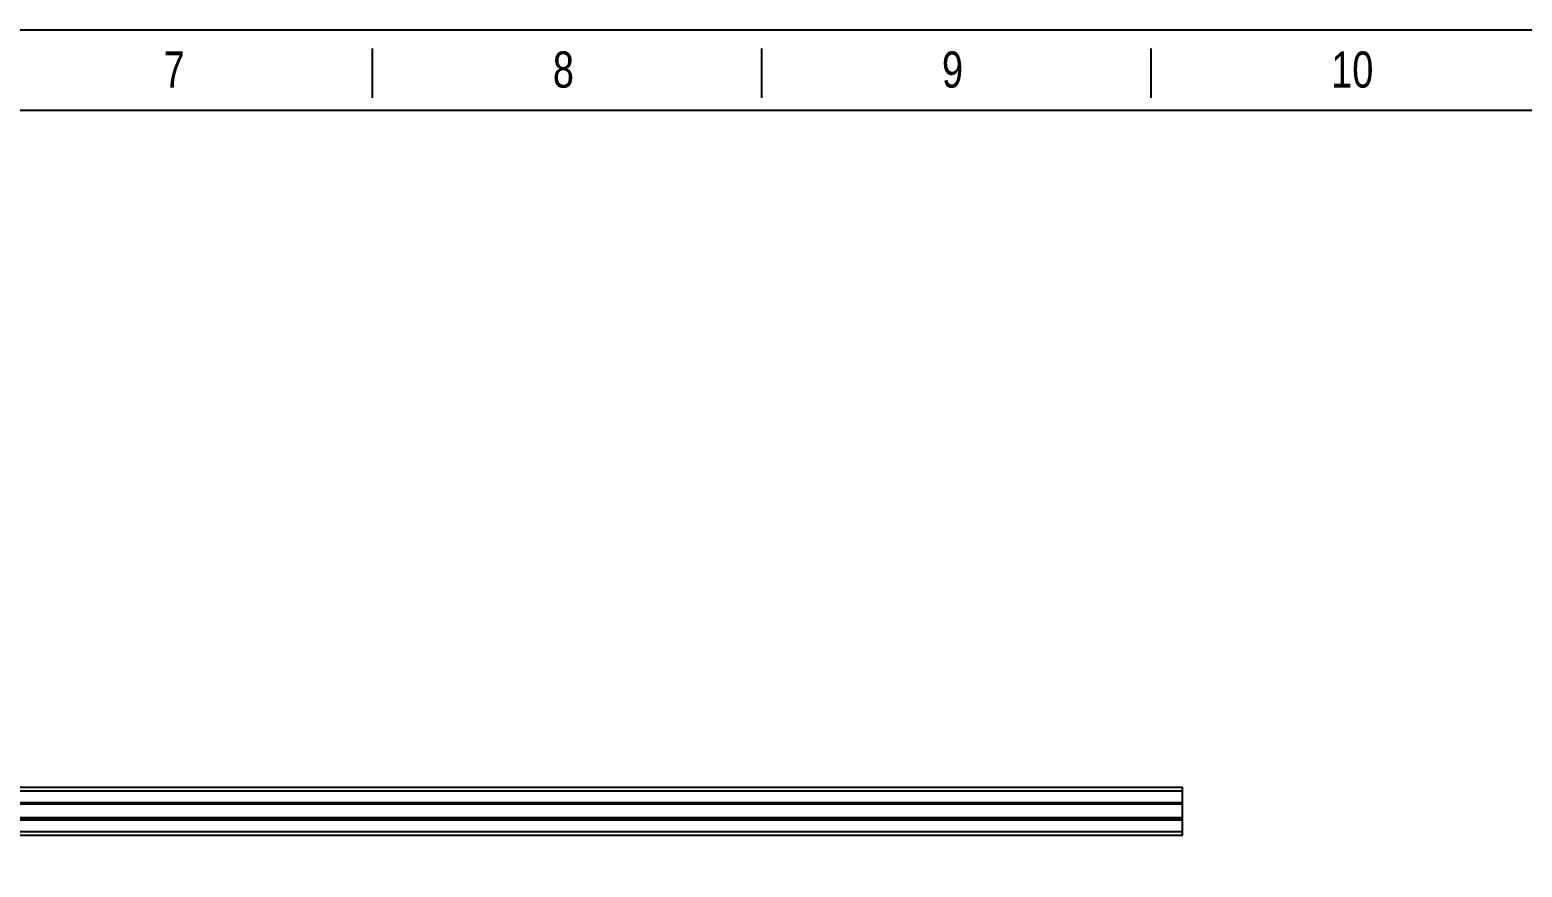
# Model space of a CAD drawing. Header units: millimetres. Extents: x 620 to 19791, y 2539 to 6969.
# Drawn here: x 12401 to 13021, y 3526 to 3874 of the extents above; entities that cross this region are included whole.
import ezdxf

# ---------------------------------------------------------------- set-up
doc = ezdxf.new("R2010")
doc.units = ezdxf.units.MM
doc.styles.add('CKSTANDARD', font='arial.ttf')
doc.styles.add('Roamns', font='romans.shx')

# ---------------------------------------------------------------- blocks, each defined once
blk = doc.blocks.new('standard template')
for p, q in [((22104, 30728), (22104, 30325)), ((25276, 30728), (25276, 30325)), ((28448, 30728), (28448, 30325))]:
    blk.add_line(p, q)
blk.add_lwpolyline([(37963, 4700), (-97, 4700), (-97, 30879), (37963, 30879)], close=True)
at = {"color": 7}
blk.add_lwpolyline([(456, 6674), (456, 5964), (456, 5254), (456, 30226), (37409, 30226), (37409, 5254)], dxfattribs=at)
at = {"style": 'CKSTANDARD', "width": 0.75}
for s, height, p in [('7', 295, (20403, 30408)), ('8', 295, (23575, 30408)), ('9', 295, (26746, 30408)), ('10', 294.8, (29918, 30408))]:
    blk.add_text(s, height=height, dxfattribs=at).set_placement(p)
at = {"style": 'Roamns'}
for tag, p in [('PAGE_NAME', (27466, 7594)), ('PROJECT_NAME', (27466, 6884)), ('DRAWN_NAME', (27466, 6174)), ('VERSION', (34241, 6174)), ('SELECT_DATA', (27466, 5464)), ('PAGE_NUMBER', (34241, 5464))]:
    blk.add_attdef(tag, p, '', height=285, dxfattribs=at)
blk = doc.blocks.new('tyfjg')
at = {"color": 30, "linetype": 'Continuous', "true_color": 0xf26722}
for p, q in [((6005.13, 3408.49), (7001.63, 3408.49)), ((6005.13, 3406.99), (7001.63, 3406.99)), ((7001.63, 3388.49), (7001.63, 3408.49)), ((6005.13, 3402.09), (7001.63, 3402.09)), ((6005.13, 3401.59), (7001.63, 3401.59)), ((7001.63, 3401.33), (6005.13, 3401.33)), ((7001.63, 3395.66), (6005.13, 3395.66)), ((6005.13, 3395.39), (7001.63, 3395.39)), ((6005.13, 3394.89), (7001.63, 3394.89)), ((6005.13, 3389.99), (7001.63, 3389.99)), ((6005.13, 3388.49), (7001.63, 3388.49))]:
    blk.add_line(p, q, dxfattribs=at)

msp = doc.modelspace()

# ---------------------------------------------------------------- block references
at = {"transparency": 33554595, "xscale": 0.05097615323888361, "yscale": 0.05097615323888361, "zscale": 0.05097615323888361}
msp.add_blockref('standard template', (11416.28029, 2299.44029), dxfattribs=at)
msp.add_blockref('tyfjg', (5878.01433, 150.49927))

doc.saveas('drawing.dxf')
